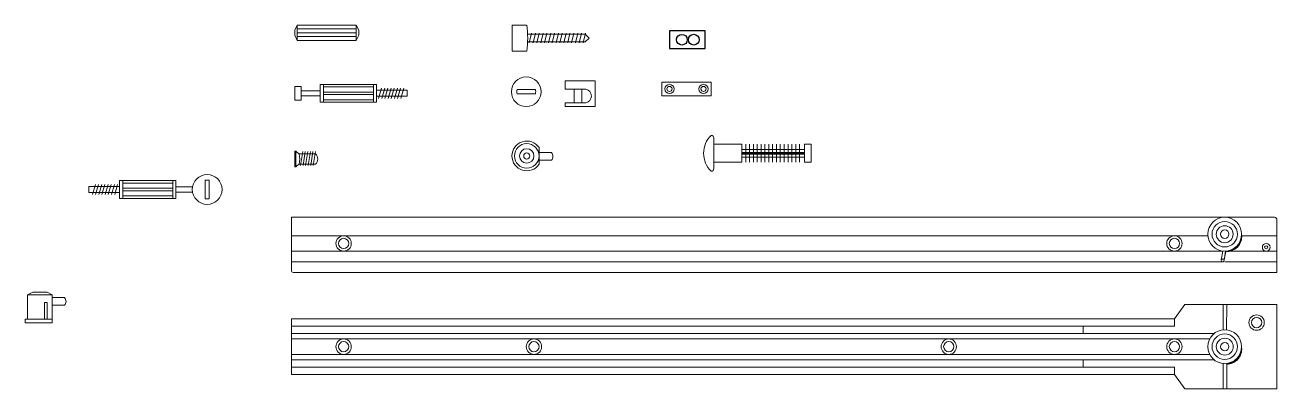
# Model space of a CAD drawing. Header units: centimetres. Extents: x 870 to 8703, y -2721 to 3420.
# Drawn here: x 5517 to 6006.1, y 227.2 to 369.1 of the extents above; entities that cross this region are included whole.
import ezdxf

# ---------------------------------------------------------------- set-up
doc = ezdxf.new("R2010")
doc.units = ezdxf.units.CM
doc.layers.add('A-FURN', color=8, linetype='Continuous', lineweight=18)
doc.layers.add('A-SECT-MCUT1', color=7, linetype='Continuous', lineweight=13)

# ---------------------------------------------------------------- blocks, each defined once
blk = doc.blocks.new('666666')
at = {"layer": 'A-SECT-MCUT1'}
for p, q in [((1595.94, -2028.24), (1595.94, -2017.44)), ((1595.94, -2017.44), (1944.94, -2017.44)), ((1944.94, -2017.44), (1979.94, -2017.44)), ((1980.94, -2018.44), (1980.94, -2039.04)), ((1595.91, -2024.64), (1931.72, -2024.64)), ((1595.94, -2028.24), (1595.94, -2038.45)), ((1931.76, -2024.64), (1953.95, -2024.64)), ((1967.15, -2024.64), (1980.94, -2024.64)), ((1909.75, -2030.64), (1595.94, -2030.64)), ((1909.75, -2030.64), (1925.86, -2030.64)), ((1925.86, -2030.64), (1930.91, -2030.64)), ((1930.91, -2030.64), (1959.83, -2030.61)), ((1959.83, -2030.61), (1959.19, -2034.08)), ((1960.93, -2030.8), (1960.38, -2034.02)), ((1960.87, -2030.64), (1960.41, -2033.35)), ((1962.81, -2030.64), (1980.94, -2030.64)), ((1595.94, -2034.84), (1924.83, -2034.84)), ((1945.94, -2039.04), (1596.94, -2039.04)), ((1924.83, -2034.84), (1931.01, -2034.84)), ((1931.01, -2034.84), (1945.94, -2034.84)), ((1945.94, -2034.84), (1959.53, -2034.84)), ((1945.94, -2039.04), (1980.94, -2039.04)), ((1960.62, -2034.84), (1980.94, -2034.84))]:
    blk.add_line(p, q, dxfattribs=at)
for centre, radius in [((1960.53, -2024.04), 6.61), ((1960.53, -2024.04), 4.96), ((1960.53, -2024.04), 3.3), ((1960.53, -2024.04), 1.65), ((1616.36, -2027.64), 3), ((1616.36, -2027.64), 2), ((1940.88, -2027.64), 3), ((1940.88, -2027.64), 2), ((1976.73, -2029.14), 1.5), ((1976.73, -2029.14), 0.6)]:
    blk.add_circle(centre, radius, dxfattribs=at)
for centre, radius, start, end in [((1979.89, -2018.49), 1.06, 3.0023, 86.9977), ((1961.39, -2025.04), 5.78, 265.4688, 6.1147), ((1961.3, -2024.77), 5.84, 269.3505, 3.4179), ((1959.79, -2034.26), 0.633, 163.3493, 256.2303), ((1959.86, -2033.36), 0.552, 186.3998, 265.01), ((1959.5, -2034.01), 0.875, 279.04, 359.2449), ((1959.75, -2033.24), 0.67, 275.1761, 350.2173), ((1596.82, -2038.09), 0.948, 201.8355, 277.2621)]:
    blk.add_arc(centre, radius, start, end, dxfattribs=at)
blk = doc.blocks.new('16666')
at = {"layer": 'A-FURN'}
blk.add_line((5543.9, 301.78), (5543.9, 301.78), dxfattribs=at)
at = {"layer": 'A-SECT-MCUT1'}
for p, q in [((5541.9, 340.82), (5545.9, 339.66)), ((5541.9, 339.57), (5545.9, 338.41)), ((5541.9, 338.33), (5545.9, 337.17)), ((5545.07, 342.19), (5542.73, 342.19)), ((5541.9, 337.09), (5545.9, 335.92)), ((5541.9, 335.84), (5545.9, 334.68)), ((5541.9, 334.6), (5545.9, 333.44)), ((5541.9, 333.36), (5545.9, 332.19)), ((5547.4, 330.19), (5540.4, 330.19)), ((5540.4, 308.19), (5540.4, 330.19)), ((5547.4, 328.99), (5540.4, 328.99)), ((5541.4, 309.39), (5541.4, 328.99)), ((5541.9, 332.11), (5545.9, 330.95)), ((5543.4, 328.99), (5543.4, 309.39)), ((5544.4, 328.99), (5544.4, 309.39)), ((5546.4, 309.39), (5546.4, 328.99)), ((5547.4, 308.19), (5547.4, 330.19)), ((5547.4, 330.19), (5547.4, 328.99)), ((5547.4, 309.39), (5540.4, 309.39)), ((5547.4, 308.19), (5540.4, 308.19)), ((5542.9, 301.69), (5542.9, 308.19)), ((5544.9, 301.69), (5544.9, 308.19)), ((5547.4, 308.19), (5547.4, 309.39)), ((5547.5, 296.8), (5540.3, 296.8)), ((5540.3, 295.2), (5547.5, 295.2))]:
    blk.add_line(p, q, dxfattribs=at)
for points in [[(5542.73, 342.19), (5542.73, 330.19)], [(5545.07, 330.19), (5545.07, 342.19)]]:
    blk.add_lwpolyline(points, dxfattribs=at)
blk.add_circle((5543.9, 295.98), 5.8, dxfattribs=at)
for centre, radius, start, end in [((5544.66, 296), 4.43, 169.6024, 190.3976), ((5543.4, 296), 4.18, 348.9698, 11.0302)]:
    blk.add_arc(centre, radius, start, end, dxfattribs=at)
blk = doc.blocks.new('666666666666')
at = {"layer": 'A-SECT-MCUT1'}
for p, q in [((6179.45, 260.09), (6175.44, 254.49)), ((6179.45, 260.09), (6215.51, 260.09)), ((6194.47, 250.27), (6194.47, 260.09)), ((6195.83, 250.25), (6195.86, 260.09)), ((6215.51, 260.09), (6215.51, 227.2)), ((5830.51, 249.09), (5830.51, 254.49)), ((6140.44, 254.49), (5830.51, 254.49)), ((6140.44, 254.49), (6175.44, 254.49)), ((6175.44, 251.69), (6175.44, 254.49)), ((5830.51, 251.69), (6140.44, 251.69)), ((5830.51, 249.49), (5830.51, 232.89)), ((6139.84, 251.69), (6139.84, 248.89)), ((6140.44, 251.69), (6175.44, 251.69)), ((6139.84, 248.89), (5830.51, 248.89)), ((6139.84, 246.69), (5830.51, 246.69)), ((6139.84, 248.89), (6191.02, 248.89)), ((6139.84, 246.69), (6189.21, 246.69)), ((6139.84, 240.69), (5830.51, 240.69)), ((6139.84, 240.69), (6189.21, 240.69)), ((6139.84, 238.49), (5830.51, 238.49)), ((5830.51, 235.69), (6140.44, 235.69)), ((6139.84, 238.49), (6139.84, 235.69)), ((6139.84, 238.49), (6191.02, 238.49)), ((6140.44, 235.69), (6175.44, 235.69)), ((6175.44, 235.69), (6175.44, 232.89)), ((6194.47, 237.11), (6194.47, 227.2)), ((6195.86, 236.87), (6195.86, 227.2)), ((5830.51, 232.89), (6140.44, 232.89)), ((6175.44, 232.89), (6140.44, 232.89)), ((6179.45, 227.2), (6175.44, 232.89)), ((6179.45, 227.2), (6215.51, 227.2))]:
    blk.add_line(p, q, dxfattribs=at)
for centre, radius in [((6207.56, 253.07), 3), ((6207.56, 253.07), 2), ((6195.1, 243.69), 6.61), ((5850.92, 243.69), 3), ((5850.92, 243.69), 2), ((5925.27, 243.69), 3), ((5925.27, 243.69), 2), ((6087.3, 243.69), 3), ((6087.3, 243.69), 2), ((6175.44, 243.69), 3), ((6175.44, 243.69), 2), ((6195.1, 243.69), 4.96), ((6195.1, 243.69), 3.3), ((6195.1, 243.69), 1.65)]:
    blk.add_circle(centre, radius, dxfattribs=at)
for centre, start, end in [((6195.86, 242.96), 269.3505, 3.4179), ((6195.88, 242.71), 269.8155, 5.8237)]:
    blk.add_arc(centre, 5.84, start, end, dxfattribs=at)

msp = doc.modelspace()

# ---------------------------------------------------------------- linework, layer by layer
msp.add_lwpolyline([(5768.75, 359.96), (5782.66, 359.96), (5782.66, 366.91), (5768.75, 366.91)], close=True)
for centre in [(5773.62, 363.44), (5778.25, 363.45)]:
    msp.add_circle(centre, 2.09)
at = {"layer": 'A-SECT-MCUT1'}
for p, q in [((5623.36, 369.15), (5622.36, 367.15)), ((5622.36, 367.15), (5622.36, 365.15)), ((5623.36, 369.15), (5646.36, 369.15)), ((5623.36, 367.65), (5623.36, 369.15)), ((5623.36, 366.15), (5623.36, 367.65)), ((5623.36, 367.65), (5646.36, 367.65)), ((5646.36, 369.15), (5647.36, 367.15)), ((5646.36, 363.15), (5646.36, 369.15)), ((5647.36, 365.15), (5647.36, 367.15)), ((5707.38, 369.15), (5707.38, 358.99)), ((5707.38, 369.15), (5712.98, 369.15)), ((5622.36, 365.15), (5623.36, 363.15)), ((5623.36, 364.65), (5623.36, 366.15)), ((5623.36, 366.15), (5646.36, 366.15)), ((5623.36, 363.15), (5623.36, 364.65)), ((5623.36, 364.65), (5646.36, 364.65)), ((5623.36, 363.15), (5646.36, 363.15)), ((5646.36, 363.15), (5647.36, 365.15)), ((5713.35, 365.59), (5735.89, 365.59)), ((5713.35, 362.59), (5735.88, 362.59)), ((5714, 362.18), (5714.91, 365.96)), ((5715.5, 362.18), (5716.41, 365.96)), ((5717, 362.18), (5717.91, 365.96)), ((5718.5, 362.18), (5719.41, 365.96)), ((5720, 362.18), (5720.91, 365.96)), ((5721.5, 362.18), (5722.41, 365.96)), ((5723, 362.18), (5723.91, 365.96)), ((5724.5, 362.18), (5725.41, 365.96)), ((5726, 362.18), (5726.91, 365.96)), ((5727.5, 362.18), (5728.41, 365.96)), ((5729, 362.18), (5729.91, 365.96)), ((5730.5, 362.18), (5731.41, 365.96)), ((5732, 362.18), (5732.91, 365.96)), ((5733.5, 362.18), (5734.41, 365.96)), ((5735, 362.18), (5735.91, 365.96)), ((5737.38, 364.06), (5735.88, 362.59)), ((5735.89, 365.59), (5737.38, 364.06)), ((5707.38, 358.99), (5712.98, 359.02)), ((5728.08, 344.1), (5728.08, 347.35)), ((5739.68, 347.35), (5728.08, 347.35)), ((5739.68, 347.35), (5739.68, 337.35)), ((5622.36, 345.15), (5622.36, 339.9)), ((5622.36, 345.15), (5624.86, 345.15)), ((5624.86, 339.9), (5624.86, 345.15)), ((5624.86, 343.52), (5632.36, 343.52)), ((5632.36, 339.02), (5632.36, 346.02)), ((5632.36, 346.02), (5654.36, 346.02)), ((5633.56, 339.02), (5633.56, 346.02)), ((5633.56, 345.02), (5653.16, 345.02)), ((5653.16, 343.02), (5633.56, 343.02)), ((5653.16, 339.02), (5653.16, 346.02)), ((5654.36, 339.02), (5654.36, 346.02)), ((5656.28, 344.52), (5655.12, 340.52)), ((5657.52, 344.52), (5656.36, 340.52)), ((5658.76, 344.52), (5657.6, 340.52)), ((5660.01, 344.52), (5658.85, 340.52)), ((5661.25, 344.52), (5660.09, 340.52)), ((5662.5, 344.52), (5661.33, 340.52)), ((5663.74, 344.52), (5662.58, 340.52)), ((5664.98, 344.52), (5663.82, 340.52)), ((5666.36, 341.35), (5666.36, 343.69)), ((5716.42, 343.97), (5709.22, 343.97)), ((5709.22, 342.37), (5716.42, 342.37)), ((5728.08, 344.1), (5736.08, 344.1)), ((5731.58, 344.1), (5731.58, 338.85)), ((5734.58, 344.1), (5734.58, 338.85)), ((5622.36, 339.9), (5624.86, 339.9)), ((5624.86, 341.52), (5632.36, 341.52)), ((5632.36, 339.02), (5654.36, 339.02)), ((5632.36, 339.02), (5633.56, 339.02)), ((5653.16, 342.02), (5633.56, 342.02)), ((5633.56, 340.02), (5653.16, 340.02)), ((5654.36, 339.02), (5653.16, 339.02)), ((5728.08, 337.35), (5728.08, 338.85)), ((5728.08, 338.85), (5728.08, 337.35)), ((5728.08, 338.85), (5736.08, 338.85)), ((5739.68, 337.35), (5728.08, 337.35)), ((5785.07, 326.13), (5785.07, 326.13)), ((5786.07, 313.13), (5786.07, 325.13)), ((5622.36, 319.9), (5622.36, 313.9)), ((5622.36, 319.9), (5622.86, 319.9)), ((5622.86, 313.9), (5622.86, 319.9)), ((5624.16, 318.9), (5630.46, 318.9)), ((5624.64, 314.37), (5625.49, 319.79)), ((5625.64, 314.37), (5626.49, 319.79)), ((5626.64, 314.37), (5627.49, 319.79)), ((5627.64, 314.37), (5628.49, 319.79)), ((5628.64, 314.37), (5629.49, 319.79)), ((5629.64, 314.37), (5630.49, 319.79)), ((5717.82, 318.1), (5717.82, 321.35)), ((5717.82, 319.43), (5722.62, 319.43)), ((5717.82, 318.1), (5717.82, 314.84)), ((5797.07, 322.63), (5786.07, 322.63)), ((5797.07, 315.63), (5797.07, 322.63)), ((5797.07, 320.63), (5821.47, 320.63)), ((5797.07, 319.43), (5821.47, 319.43)), ((5797.07, 319.13), (5821.47, 319.13)), ((5797.07, 318.83), (5821.47, 318.83)), ((5798.57, 319.43), (5798.57, 322.63)), ((5798.57, 315.63), (5798.57, 318.83)), ((5800.07, 319.43), (5800.07, 322.63)), ((5800.07, 315.63), (5800.07, 318.83)), ((5801.57, 319.43), (5801.57, 322.63)), ((5801.57, 315.63), (5801.57, 318.83)), ((5803.07, 319.43), (5803.07, 322.63)), ((5803.07, 315.63), (5803.07, 318.83)), ((5804.57, 319.43), (5804.57, 322.63)), ((5804.57, 315.63), (5804.57, 318.83)), ((5806.07, 319.43), (5806.07, 322.63)), ((5806.07, 315.63), (5806.07, 318.83)), ((5807.57, 319.43), (5807.57, 322.63)), ((5807.57, 315.63), (5807.57, 318.83)), ((5809.07, 319.43), (5809.07, 322.63)), ((5809.07, 315.63), (5809.07, 318.83)), ((5810.57, 319.43), (5810.57, 322.63)), ((5810.57, 315.63), (5810.57, 318.83)), ((5812.07, 319.43), (5812.07, 322.63)), ((5812.07, 315.63), (5812.07, 318.83)), ((5813.57, 319.43), (5813.57, 322.63)), ((5813.57, 315.63), (5813.57, 318.83)), ((5815.07, 319.43), (5815.07, 322.63)), ((5815.07, 315.63), (5815.07, 318.83)), ((5816.57, 319.43), (5816.57, 322.63)), ((5816.57, 315.63), (5816.57, 318.83)), ((5818.07, 319.43), (5818.07, 322.63)), ((5818.07, 315.63), (5818.07, 318.83)), ((5819.57, 319.43), (5819.57, 322.63)), ((5819.57, 315.63), (5819.57, 318.83)), ((5821.47, 315.63), (5821.47, 322.63)), ((5824.07, 322.63), (5821.47, 322.63)), ((5824.07, 315.63), (5824.07, 322.63)), ((5622.36, 313.9), (5622.86, 313.9)), ((5624.16, 314.9), (5630.46, 314.9)), ((5722.62, 316.43), (5717.82, 316.43)), ((5786.07, 315.63), (5797.07, 315.63)), ((5797.07, 317.63), (5821.47, 317.63)), ((5824.07, 315.63), (5821.47, 315.63)), ((5785.07, 312.13), (5785.07, 312.13)), ((5520.03, 264.95), (5518.03, 263.95)), ((5525.63, 264.95), (5520.03, 264.95)), ((5525.63, 264.95), (5527.63, 263.95)), ((5518.03, 263.95), (5527.63, 263.95)), ((5518.03, 263.95), (5518.03, 254.45)), ((5524.63, 254.45), (5524.63, 260.95)), ((5524.63, 260.95), (5525.63, 260.95)), ((5525.63, 260.95), (5525.63, 254.45)), ((5527.63, 263.95), (5527.63, 254.45)), ((5527.63, 262.83), (5532.43, 262.83)), ((5532.43, 259.83), (5527.63, 259.83)), ((5517.03, 254.45), (5518.03, 254.45)), ((5517.03, 254.45), (5517.03, 252.95)), ((5518.03, 254.45), (5527.63, 254.45)), ((5527.63, 254.45), (5524.63, 254.45)), ((5527.63, 254.45), (5527.63, 252.95)), ((5522.83, 252.95), (5517.03, 252.95)), ((5527.63, 252.95), (5522.83, 252.95))]:
    msp.add_line(p, q, dxfattribs=at)
for points in [[(5666.36, 343.69), (5654.36, 343.69)], [(5654.36, 341.35), (5666.36, 341.35)]]:
    msp.add_lwpolyline(points, dxfattribs=at)
msp.add_lwpolyline([(5765.77, 346.87), (5785.06, 346.87), (5785.06, 341.59), (5765.77, 341.59)], close=True, dxfattribs=at)
for centre, radius in [((5712.82, 343.15), 5.8), ((5768.77, 344.23), 1.8), ((5768.77, 344.23), 1), ((5782.06, 344.23), 1.8), ((5782.06, 344.23), 1), ((5713.02, 318.1), 4.8), ((5713.02, 318.1), 2.8), ((5713.02, 318.1), 1.2)]:
    msp.add_circle(centre, radius, dxfattribs=at)
for centre, radius, start, end in [((5681.3, 364.08), 32.09, 350.925, 9.0786), ((5713.58, 343.17), 4.43, 169.6024, 190.3976), ((5712.32, 343.17), 4.18, 348.9698, 11.0302), ((5735.6, 341.47), 2.67, 280.3048, 79.6952), ((5713.02, 318.1), 5.8, 34.1484, 325.8516), ((5791.75, 319.13), 9.67, 133.648, 226.352), ((5785.07, 325.13), 1, 0, 90), ((5630.57, 328.58), 11.62, 228.3844, 236.4784), ((5614.07, 316.9), 10.28, 348.7836, 11.2164), ((5628.66, 316.9), 2.69, 311.9308, 48.0692), ((5721.13, 317.93), 2.12, 314.8584, 45.1416), ((5627.77, 308.85), 7.04, 120.8813, 134.2559), ((5785.07, 313.13), 1, 270, 0), ((5530.94, 261.33), 2.12, 314.8584, 45.1416)]:
    msp.add_arc(centre, radius, start, end, dxfattribs=at)
for p in [(5715.23, 362.59), (5717.11, 362.59), (5718.98, 362.59), (5720.86, 362.59), (5722.74, 362.59), (5724.62, 362.59), (5726.49, 362.59), (5728.37, 362.59), (5730.25, 362.59), (5732.13, 362.59), (5734.01, 362.59)]:
    msp.add_point(p, dxfattribs=at)

# ---------------------------------------------------------------- block references
at = {"layer": 'A-FURN', "rotation": 90}
msp.add_blockref('16666', (5884.16, -5238.89), dxfattribs=at)
at = {"layer": 'A-FURN'}
msp.add_blockref('666666666666', (-209.43, 0), dxfattribs=at)
at = {"layer": 'A-SECT-MCUT1'}
msp.add_blockref('666666', (4025.13, 2311.6), dxfattribs=at)

doc.saveas('drawing.dxf')
